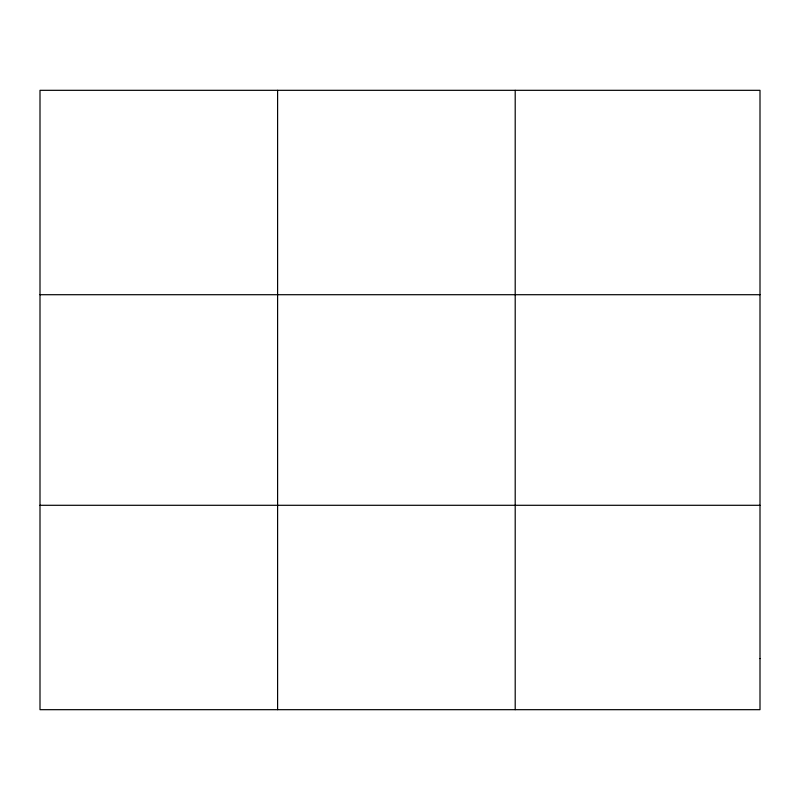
<?xml version="1.0" encoding="UTF-8"?>
<svg xmlns="http://www.w3.org/2000/svg" width="800" height="800" viewBox="0 0 800 800"><rect width="100%" height="100%" fill="white"/><g stroke="black" fill="none" stroke-linecap="round" stroke-linejoin="round"><path stroke-width="1.2" d="M277.6 90.32L277.6 709.68M515.2 90.32L515.2 709.68M40 294.71L760 294.71M40 505.29L760 505.29M760 658.58L760 709.68L40 709.68L40 90.32L760 90.32L760 658.58"/></g></svg>
